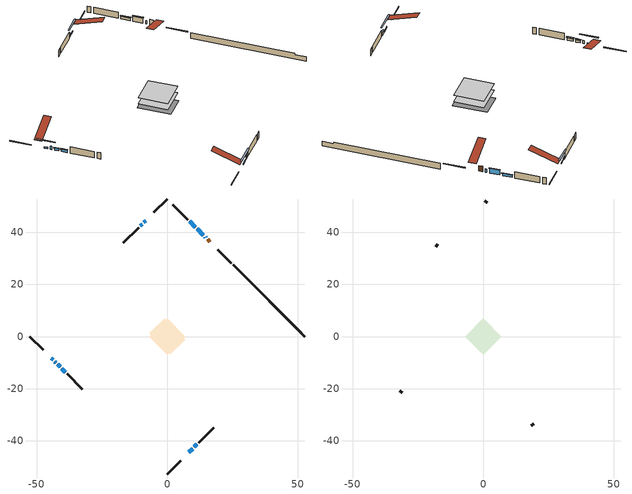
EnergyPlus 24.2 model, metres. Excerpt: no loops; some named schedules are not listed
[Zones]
conditioned space
 floor adiabatic (AdiabaticFloorConstruction): -6.94,0 0,6.94 6.94,0 0,-6.94 z0.49
 floor foundation (Slab1 construction): -6.86,1.19 -1.19,6.86 6.86,-1.19 1.19,-6.86 z-1.8
 wall outside (RimJoist1 construction): 0,-52.64 5.15,-47.5 / -52.64,0 -47.5,-5.15 / 0,52.64 -5.15,47.5 / 24.54,28.1 19.4,33.25 z0.49:0.79
 wall outside (AdiabaticWallConstruction 1): 16.3,36.34 15.44,37.2 z0.49:2.52
 wall outside (AdiabaticWallConstruction): 14.79,37.86 14.46,38.18 / -43.01,-9.63 -42.67,-9.98 z0.49:1.71; -8.24,44.4 -8.98,43.67 / 8.24,-44.4 9.71,-42.93 / -44.4,-8.24 -43.67,-8.98 z0.49:1.02; 13.81,38.84 11.47,41.17 z0.49:2.34; 10.82,41.83 8.59,44.06 / 10.37,-42.27 11.36,-41.28 / -40.38,-12.26 -38.98,-13.66 z0.49:1.41; -9.63,43.01 -10.32,42.32 z0.49:1.08; -42.01,-10.63 -41.04,-11.6 z0.49:1.33
 wall outside (Wall1 construction): 12.01,-40.63 17.8,-34.84 / -38.33,-14.32 -32.54,-20.11 / -10.97,41.67 -16.76,35.88 / 7.93,44.71 2.14,50.5 z0.49:2.93
 wall foundation (FoundationWall1 construction): 25.2,27.44,-1.8 25.2,27.44,0.49 49.9,2.74,0.49 49.9,2.74,-0.08 52.64,0,-0.08 52.64,0,-1.8
 window (WindowConstruction 6): 14.79,37.86 14.46,38.18 z0.49:1.71
 window (WindowConstruction 8): -8.24,44.4 -8.98,43.67 z0.49:1.02
 window (WindowConstruction 9): 8.24,-44.4 9.71,-42.93 z0.49:1.02
 window (WindowConstruction 10): -44.4,-8.24 -43.67,-8.98 z0.49:1.02
 window (WindowConstruction 7): -43.01,-9.63 -42.67,-9.98 z0.49:1.71
 window (WindowConstruction): 13.81,38.84 11.47,41.17 z0.49:2.34
 window (WindowConstruction 1): 10.81,41.83 8.59,44.06 z0.49:1.4
 window (WindowConstruction 2): -9.63,43.01 -10.32,42.33 z0.49:1.08
 window (WindowConstruction 3): 10.37,-42.27 11.36,-41.29 z0.49:1.4
 window (WindowConstruction 4): -42.01,-10.63 -41.04,-11.6 z0.49:1.33
 window (WindowConstruction 5): -40.38,-12.26 -38.98,-13.66 z0.49:1.4
 door (Door): 16.3,36.34 15.44,37.2 z0.49:2.52
 ceiling adiabatic (AdiabaticFloorConstruction): 0,-6.94 6.94,0 0,6.94 -6.94,0 z0.49
attic - vented
 floor to conditioned space (Floor1 construction Reversed): -6.94,0 0,6.94 6.94,0 0,-6.94 z2.93
 wall outside (Wall2 construction): 18.46,-34.18 19.29,-33.36 / -31.88,-20.76 -31.05,-21.59 / -17.42,35.22 -18.25,34.4 / 1.49,51.16 0.66,51.99 z0.49:2.93
 roof outside (Roof1 construction): 7.58,-45.06,2.93 0.82,-38.3,6.11 -0.96,-40.08,6.11 5.8,-46.84,2.93; -45.06,-7.58,2.93 -38.3,-0.82,6.11 -40.08,0.96,6.11 -46.84,-5.8,2.93; -7.58,45.06,2.93 -0.82,38.3,6.11 0.96,40.08,6.11 -5.8,46.84,2.93; 16.96,35.69,2.93 10.2,28.93,6.11 11.98,27.14,6.11 18.74,33.9,2.93
shading: -10.84,41.8 -6.37,46.27 -6.67,46.56 -11.13,42.09 z3.66; 11.58,-41.06 6.37,-46.27 6.67,-46.56 11.87,-41.35 z3.66; -41.8,-10.84 -46.27,-6.37 -46.56,-6.67 -42.09,-11.13 z3.66; 11.33,41.31 13.95,38.7 14.24,38.99 11.62,41.6 z2.54; 8.44,44.2 10.96,41.69 11.25,41.98 8.74,44.49 z1.61; -10.46,42.18 -9.49,43.15 -9.78,43.44 -10.75,42.47 z1.28; 11.5,-41.14 10.23,-42.41 10.52,-42.71 11.79,-41.43 z1.61; -40.9,-11.75 -42.15,-10.49 -42.44,-10.78 -41.19,-12.04 z1.53; -38.84,-13.8 -40.53,-12.12 -40.82,-12.41 -39.13,-14.09 z1.61
[Building]
Building 1: Terrain=Suburbs
[Site:Location]
Edmonton Intl AP_AB: Latitude {deg}=53.31; Longitude {deg}=-113.58; Time Zone {hr}=-7; Elevation {m}=723; Keep Site Location Information=Yes
[Site:GroundTemperature:Shallow]
-1.56185, -3.61833, -3.78302, -2.80711, 1.11059, 5.01004, 8.39065, 10.5322, 10.7141, 8.97234, 5.67794, 1.89811
[Site:WaterMainsTemperature]
Calculation Method=Schedule; Temperature Schedule=mains temperature schedule
[Material] Roughness=Rough; Thermal Absorptance=0.9
Name | Thickness {m} | Conductivity {W/m-K} | Density {kg/m3} | Specific Heat {J/kg-K} | Solar Absorptance | Visible Absorptance
asphalt or fiberglass shingles | 0.00635 | 0.162714 | 1121.4 | 1465.45 | 0.4 | 0.4
ceiling loosefill ins | 0.169333 | 0.0480833 | 16.02 | 1046.75 | 0.7 | 0.7
ceiling stud and cavity | 0.1397 | 0.104528 | 65.682 | 1177.47 | 0.7 | 0.7
concrete 4.0 in. | 0.1016 | 1.803125 | 2242.8 | 837.4 | 0.7 | 0.7
concrete 8.0 in. | 0.2032 | 1.803125 | 2242.8 | 837.4 | 0.7 | 0.7
door material | 0.04445 | 0.053851 | 512.64 | 1214.23 | 0.7 | 0.7
exterior vertical ins | 0.0446793 | 0.029427 | 32.04 | 1214.23 | 0.7 | 0.7
floor covering | 0.0127 | 0.0433444 | 54.468 | 1339.84 | 0.6 | 0.6
floor rigid ins; wall rigid ins 1 | 0.512978 | 0.029427 | 32.04 | 1214.23 | 0.7 | 0.7
floor stud and cavity | 0.1397 | 1.75129 | 37.0049 | 1207.88 | 0.7 | 0.7
furniture material conditioned space 1 | 0.1524 | 0.115458 | 640.8 | 1214.23 | 0.6 | 0.6
gypsum board | 0.0127 | 0.160291 | 801 | 837.4 | 0.6 | 0.6
gypsum board 1 | 0.0127 | 0.160291 | 801 | 837.4 | 0.7 | 0.7
osb sheathing 0.5 in. | 0.0127 | 0.115458 | 512.64 | 1214.23 | 0.7 | 0.7
osb sheathing 0.75 in. | 0.01905 | 0.115458 | 512.64 | 1214.23 | 0.7 | 0.7
osb sheathing 2.0 in. | 0.0508 | 0.115458 | 512.64 | 1214.23 | 0.7 | 0.7
rim joist stud and cavity | 0.0508 | 0.0296634 | 125.044 | 1163.47 | 0.6 | 0.6
wall rigid ins | 0.051816 | 0.029427 | 32.04 | 1214.23 | 0.7 | 0.7
wall stud and cavity | 0.1397 | 0.110654 | 139.0536 | 1170.24 | 0.7 | 0.7
wall stud and cavity 1 | 0.0889 | 6.1454 | 50.32683 | 1063.81 | 0.6 | 0.6
wall stud and cavity 2 | 0.0889 | 0.380278 | 52.3479 | 1209.89 | 0.7 | 0.7
wall stud and cavity 3 | 0.0889 | 0.391764 | 83.0341 | 1211.67 | 0.7 | 0.7
wood siding | 0.0254 | 0.102417 | 544.68 | 1172.36 | 0.4 | 0.4
wood siding 1 | 0.00254 | 0.102417 | 544.68 | 1172.36 | 0.4 | 0.4
wood siding 2; wood siding 3; wood siding 4 | 0.0254 | 0.102417 | 544.68 | 1172.36 | 0.7 | 0.7
[WindowMaterial:SimpleGlazingSystem]
Name | U-Factor {W/m2-K} | Solar Heat Gain Coefficient
WindowMaterial | 1.60574 | 0.57
WindowMaterial 1 | 2.3524 | 0.53
WindowMaterial 2 | 2.08553 | 0.43
WindowMaterial 3 | 1.98049 | 0.47
WindowMaterial 4 | 1.89418 | 0.49
WindowMaterial 5 | 1.81639 | 0.51
WindowMaterial 6 | 2.205903 | 0.4
WindowMaterial 7 | 2.19795 | 0.4
WindowMaterial 8 | 2.69648 | 0.42
[Construction]
AdiabaticFloorConstruction: floor stud and cavity, floor rigid ins, osb sheathing 0.75 in., floor covering
AdiabaticWallConstruction: wood siding 3, wall rigid ins 1, wall stud and cavity 2, gypsum board
AdiabaticWallConstruction 1: wood siding 4, wall rigid ins 1, wall stud and cavity 2, gypsum board
Door: door material
Floor1 construction Reversed: gypsum board, ceiling stud and cavity, ceiling loosefill ins
FoundationWall1 construction: concrete 8.0 in., gypsum board 1
furniture construction conditioned space 1: furniture material conditioned space 1
PartitionWallConstruction: gypsum board, wall stud and cavity 3, gypsum board
RimJoist1 construction: wood siding 2, osb sheathing 2.0 in., rim joist stud and cavity
Roof1 construction: asphalt or fiberglass shingles
Slab1 construction: concrete 4.0 in.
Wall1 construction: wood siding, wall rigid ins, osb sheathing 0.5 in., wall stud and cavity, gypsum board
Wall2 construction: wood siding 1, wall stud and cavity 1
WindowConstruction: WindowMaterial
WindowConstruction 1: WindowMaterial 1
WindowConstruction 10; WindowConstruction 8; WindowConstruction 9: WindowMaterial 8
WindowConstruction 2: WindowMaterial 2
WindowConstruction 3: WindowMaterial 3
WindowConstruction 4: WindowMaterial 4
WindowConstruction 5: WindowMaterial 5
WindowConstruction 6: WindowMaterial 6
WindowConstruction 7: WindowMaterial 7
[Zone] Multiplier=1; Part of Total Floor Area=Yes
Name | Volume {m3}
attic - vented | 49.83
conditioned space | 464.7
[Space]
Name | Zone | Volume {m3}
attic - vented 1 | attic - vented | 49.83
conditioned space 1 | conditioned space | 464.7
[ZoneInfiltration:EffectiveLeakageArea]
infil attic - vented 1: Zone or Space=attic - vented 1; Schedule=Always On Discrete; Effective Air Leakage Area {cm2}=3350.61; Stack Coefficient=0.000391149; Wind Coefficient=1.33626e-05
[ZoneMixing]
whole house fan mix: Zone or Space=attic - vented; Schedule=Always On Continuous; Design Flow Rate Calculation Method=Flow/Zone; Design Flow Rate {m3/s}=0; Source Zone or Space=conditioned space
[SurfaceProperty:ExposedFoundationPerimeter]
Slab1: Exposed Perimeter Calculation Method=TotalExposedPerimeter; Total Exposed Perimeter {m}=38.812
[InternalMass] Zone or ZoneList=conditioned space; Space or SpaceList=conditioned space 1
Name | Construction | Surface Area {m2}
furniture mass conditioned space 1 | furniture construction conditioned space 1 | 75.0518
partition wall mass | PartitionWallConstruction | 187.63
[Lights]
interior lighting: Zone or ZoneList or Space or SpaceList=conditioned space 1; Schedule=interior lighting schedule; Design Level Calculation Method=LightingLevel; Lighting Level {W}=343.2; Return Air Fraction=0; Fraction Radiant=0.6; Fraction Visible=0.2; Fraction Replaceable=1
[People]
occupants: Zone or ZoneList or Space or SpaceList=conditioned space 1; Number of People Schedule=occupants schedule; Number of People Calculation Method=People; Number of People=3; Fraction Radiant=0.314171; Sensible Heat Fraction=0.56303; Activity Level Schedule=occupants activity schedule; Carbon Dioxide Generation Rate {m3/s-W}=0; Enable ASHRAE 55 Comfort Warnings=No; Mean Radiant Temperature Calculation Type=EnclosureAveraged
[ElectricEquipment] Zone or ZoneList or Space or SpaceList=conditioned space 1; Design Level Calculation Method=EquipmentLevel
Name | Schedule | Design Level {W} | Fraction Latent | Fraction Radiant | Fraction Lost
clothes dryer | clothes dryer schedule | 140.772 | 0.015 | 0.081 | 0.85
clothes washer | clothes washer schedule | 32.1985 | 0.03 | 0.162 | 0.7
cooking range | cooking range schedule | 215.147 | 0.08 | 0.432 | 0.2
dishwasher | dishwasher schedule | 66.8632 | 0.3 | 0.18 | 0.4
fridge | fridge schedule | 72.9452 | 0 | 0.6 | 0
mech vent bath fan 0 | mech vent bath fan 0 schedule | 50.2 | 0 | 0 | 1
mech vent bath fan 1 | mech vent bath fan 1 schedule | 50.2 | 0 | 0 | 1
mech vent house fan | mech vent house fan schedule | 0 | 0 | 0 | 1
mech vent house fan cfis | mech vent house fan cfis schedule | 0 | 0 | 0 | 0
mech vent range fan 0 | mech vent range fan 0 schedule | 57 | 0 | 0 | 1
misc plug loads | misc plug loads schedule | 494.7 | 0.045 | 0.513 | 0.1
whole house fan | Always On Discrete | 0 | 0 | 0 | 1
[OtherEquipment] Zone or ZoneList or Space or SpaceList=conditioned space 1; Design Level Calculation Method=EquipmentLevel
Name | Fuel Type | Schedule | Design Level {W} | Fraction Latent | Fraction Radiant | Fraction Lost
clothes dryer 1 | Electricity | clothes dryer schedule | 0 | 0.015 | 0.081 | 0.85
cooking range 1 | Electricity | cooking range schedule | 0 | 0.08 | 0.432 | 0.2
general water use latent | None | general water use schedule | 62.594 | 1 | 0 | 0
general water use sensible | None | general water use schedule | -61.6891 | 0 | 0.6 | 0
mech vent house fan latent load | None | Always On Discrete | 0 | 1 | 0 | 0
mech vent house fan sensible load | None | Always On Discrete | 0 | 0 | 0 | 0
water heater energy adjustment1 | NaturalGas | Always On Discrete | 0.01 | 0 | 0 | 1
[ZoneInfiltration:DesignFlowRate] Zone or ZoneList or Space or SpaceList=conditioned space 1; Schedule=Always On Discrete; Design Flow Rate Calculation Method=Flow/Zone; Design Flow Rate {m3/s}=0
infil flow; natural vent flow; whole house fan flow
[AvailabilityManager:Scheduled]
furnace airloop Availability Manager: Schedule=Always On Discrete
[Foundation:Kiva]
Foundation Kiva 1: Initial Indoor Air Temperature {C}=18; Wall Height Above Grade {m}=0.489996; Wall Depth Below Slab {m}=0.2032; Custom Block Material Name 1=exterior vertical ins; Custom Block Depth 1 {m}=2.28999; Custom Block X Position 1 {m}=0.2159; Custom Block Z Position 1 {m}=0
[Foundation:Kiva:Settings]
Soil Conductivity {W/m-K}=0.849921; Soil Density {kg/m3}=1842.3; Soil Specific Heat {J/kg-K}=418.7; Ground Solar Absorptivity=0.9; Ground Thermal Absorptivity=0.9; Ground Surface Roughness {m}=0.03; Far-Field Width {m}=40; Deep-Ground Boundary Condition=ZeroFlux; Deep-Ground Depth {m}=40; Minimum Cell Dimension {m}=0.2; Maximum Cell Growth Coefficient=3; Simulation Timestep=Timestep
[Exterior:Lights]
exterior lighting: Schedule=exterior lighting schedule; Design Level {W}=75.6
[EnergyManagementSystem:GlobalVariable]
furnace_airloop_Fan_RTF
infil_program_Qfan
infil_program_Qinf
natural_vent_program_Qnv
natural_vent_program_Qwhf
[EnergyManagementSystem:Sensor]
Name | Output:Variable or Output:Meter Index Key | Output:Variable or Output:Meter
airflow_gain | infil flow | Infiltration Sensible Heat Gain Energy
airflow_gain_1 | natural vent flow | Infiltration Sensible Heat Gain Energy
airflow_gain_2 | whole house fan flow | Infiltration Sensible Heat Gain Energy
airflow_loss | infil flow | Infiltration Sensible Heat Loss Energy
airflow_loss_1 | natural vent flow | Infiltration Sensible Heat Loss Energy
airflow_loss_2 | whole house fan flow | Infiltration Sensible Heat Loss Energy
clg_load_cond |  | Cooling:EnergyTransfer:Zone:CONDITIONED SPACE
clg_sp_s; clg_sp_s_1 | cooling setpoint | Schedule Value
clothes_dryer_exhaust_0_sch_s | clothes dryer exhaust 0 schedule | Schedule Value
cool_season | cooling season schedule | Schedule Value
htg_load_cond |  | Heating:EnergyTransfer:Zone:CONDITIONED SPACE
htg_sp_s; htg_sp_s_1 | heating setpoint | Schedule Value
ig_ee_conv | clothes dryer | Electric Equipment Convective Heating Energy
ig_ee_conv_2 | cooking range | Electric Equipment Convective Heating Energy
ig_ee_conv_4 | fridge | Electric Equipment Convective Heating Energy
ig_ee_conv_5 | misc plug loads | Electric Equipment Convective Heating Energy
ig_ee_conv_6 | whole house fan | Electric Equipment Convective Heating Energy
ig_ee_rad | clothes dryer | Electric Equipment Radiant Heating Energy
ig_ee_rad_2 | cooking range | Electric Equipment Radiant Heating Energy
ig_ee_rad_4 | fridge | Electric Equipment Radiant Heating Energy
ig_ee_rad_5 | misc plug loads | Electric Equipment Radiant Heating Energy
ig_ee_rad_6 | whole house fan | Electric Equipment Radiant Heating Energy
ig_lgt_conv | interior lighting | Lights Convective Heating Energy
ig_lgt_rad | interior lighting | Lights Radiant Heating Energy
ig_lgt_vis | interior lighting | Lights Visible Radiation Heating Energy
ig_oe_conv | clothes dryer 1 | Other Equipment Convective Heating Energy
ig_oe_conv_1 | cooking range 1 | Other Equipment Convective Heating Energy
ig_oe_conv_2 | general water use latent | Other Equipment Convective Heating Energy
ig_oe_conv_3 | general water use sensible | Other Equipment Convective Heating Energy
ig_oe_conv_4 | water heater energy adjustment1 | Other Equipment Convective Heating Energy
ig_oe_rad | clothes dryer 1 | Other Equipment Radiant Heating Energy
ig_oe_rad_1 | cooking range 1 | Other Equipment Radiant Heating Energy
ig_oe_rad_2 | general water use latent | Other Equipment Radiant Heating Energy
ig_oe_rad_3 | general water use sensible | Other Equipment Radiant Heating Energy
ig_oe_rad_4 | water heater energy adjustment1 | Other Equipment Radiant Heating Energy
ig_ppl_conv | occupants | People Convective Heating Energy
ig_ppl_rad | occupants | People Radiant Heating Energy
im_conv | furniture mass conditioned space 1 | Surface Inside Face Convection Heat Gain Energy
im_conv_1 | partition wall mass | Surface Inside Face Convection Heat Gain Energy
im_ig | furniture mass conditioned space 1 | Surface Inside Face Internal Gains Radiation Heat Gain Energy
im_ig_1 | partition wall mass | Surface Inside Face Internal Gains Radiation Heat Gain Energy
im_lgt | furniture mass conditioned space 1 | Surface Inside Face Lights Radiation Heat Gain Energy
im_lgt_1 | partition wall mass | Surface Inside Face Lights Radiation Heat Gain Energy
im_sol | furniture mass conditioned space 1 | Surface Inside Face Solar Radiation Heat Gain Energy
im_sol_1 | partition wall mass | Surface Inside Face Solar Radiation Heat Gain Energy
im_surf | furniture mass conditioned space 1 | Surface Inside Face Net Surface Thermal Radiation Heat Gain Energy
im_surf_1 | partition wall mass | Surface Inside Face Net Surface Thermal Radiation Heat Gain Energy
mech_vent_bath_fan_0_sch_s | mech vent bath fan 0 schedule | Schedule Value
mech_vent_bath_fan_1_sch_s | mech vent bath fan 1 schedule | Schedule Value
mech_vent_range_fan_0_sch_s | mech vent range fan 0 schedule | Schedule Value
mv_conv | mech vent bath fan 0 | Electric Equipment Convective Heating Energy
mv_conv_1 | mech vent bath fan 1 | Electric Equipment Convective Heating Energy
mv_conv_2 | mech vent house fan | Electric Equipment Convective Heating Energy
mv_conv_3 | mech vent house fan cfis | Electric Equipment Convective Heating Energy
mv_conv_4 | mech vent range fan 0 | Electric Equipment Convective Heating Energy
mv_conv_5 | mech vent house fan latent load | Other Equipment Convective Heating Energy
mv_conv_6 | mech vent house fan sensible load | Other Equipment Convective Heating Energy
mv_rad | mech vent bath fan 0 | Electric Equipment Radiant Heating Energy
mv_rad_1 | mech vent bath fan 1 | Electric Equipment Radiant Heating Energy
mv_rad_2 | mech vent house fan | Electric Equipment Radiant Heating Energy
mv_rad_3 | mech vent house fan cfis | Electric Equipment Radiant Heating Energy
mv_rad_4 | mech vent range fan 0 | Electric Equipment Radiant Heating Energy
mv_rad_5 | mech vent house fan latent load | Other Equipment Radiant Heating Energy
mv_rad_6 | mech vent house fan sensible load | Other Equipment Radiant Heating Energy
natural_vent_s | natural vent schedule | Schedule Value
out_pb_s |  | Site Outdoor Air Barometric Pressure
out_wt_s |  | Site Outdoor Air Humidity Ratio
site_vw_s |  | Site Wind Speed
ss_back_out | Window1 | Surface Window Shortwave from Zone Back Out Window Heat Transfer Rate
ss_back_out_1 | Window10 | Surface Window Shortwave from Zone Back Out Window Heat Transfer Rate
ss_back_out_10 | Window9 | Surface Window Shortwave from Zone Back Out Window Heat Transfer Rate
ss_back_out_2 | Window11 | Surface Window Shortwave from Zone Back Out Window Heat Transfer Rate
ss_back_out_3 | Window13 | Surface Window Shortwave from Zone Back Out Window Heat Transfer Rate
ss_back_out_4 | Window2 | Surface Window Shortwave from Zone Back Out Window Heat Transfer Rate
ss_back_out_5 | Window3 | Surface Window Shortwave from Zone Back Out Window Heat Transfer Rate
ss_back_out_6 | Window4 | Surface Window Shortwave from Zone Back Out Window Heat Transfer Rate
ss_back_out_7 | Window6 | Surface Window Shortwave from Zone Back Out Window Heat Transfer Rate
ss_back_out_8 | Window7 | Surface Window Shortwave from Zone Back Out Window Heat Transfer Rate
ss_back_out_9 | Window8 | Surface Window Shortwave from Zone Back Out Window Heat Transfer Rate
ss_conv | Door1 | Surface Inside Face Convection Heat Gain Energy
ss_conv_1 | Window1 | Surface Inside Face Convection Heat Gain Energy
ss_conv_10 | Window8 | Surface Inside Face Convection Heat Gain Energy
ss_conv_11 | Window9 | Surface Inside Face Convection Heat Gain Energy
ss_conv_2 | Window10 | Surface Inside Face Convection Heat Gain Energy
ss_conv_3 | Window11 | Surface Inside Face Convection Heat Gain Energy
ss_conv_4 | Window13 | Surface Inside Face Convection Heat Gain Energy
ss_conv_5 | Window2 | Surface Inside Face Convection Heat Gain Energy
ss_conv_6 | Window3 | Surface Inside Face Convection Heat Gain Energy
ss_conv_7 | Window4 | Surface Inside Face Convection Heat Gain Energy
ss_conv_8 | Window6 | Surface Inside Face Convection Heat Gain Energy
ss_conv_9 | Window7 | Surface Inside Face Convection Heat Gain Energy
ss_ig | Door1 | Surface Inside Face Internal Gains Radiation Heat Gain Energy
ss_ig_1 | Window1 | Surface Inside Face Internal Gains Radiation Heat Gain Energy
ss_ig_10 | Window8 | Surface Inside Face Internal Gains Radiation Heat Gain Energy
ss_ig_11 | Window9 | Surface Inside Face Internal Gains Radiation Heat Gain Energy
ss_ig_2 | Window10 | Surface Inside Face Internal Gains Radiation Heat Gain Energy
ss_ig_3 | Window11 | Surface Inside Face Internal Gains Radiation Heat Gain Energy
ss_ig_4 | Window13 | Surface Inside Face Internal Gains Radiation Heat Gain Energy
ss_ig_5 | Window2 | Surface Inside Face Internal Gains Radiation Heat Gain Energy
ss_ig_6 | Window3 | Surface Inside Face Internal Gains Radiation Heat Gain Energy
ss_ig_7 | Window4 | Surface Inside Face Internal Gains Radiation Heat Gain Energy
ss_ig_8 | Window6 | Surface Inside Face Internal Gains Radiation Heat Gain Energy
ss_ig_9 | Window7 | Surface Inside Face Internal Gains Radiation Heat Gain Energy
ss_lgt | Door1 | Surface Inside Face Lights Radiation Heat Gain Energy
ss_sol | Door1 | Surface Inside Face Solar Radiation Heat Gain Energy
ss_surf | Door1 | Surface Inside Face Net Surface Thermal Radiation Heat Gain Energy
ss_surf_1 | Window1 | Surface Inside Face Net Surface Thermal Radiation Heat Gain Energy
ss_surf_10 | Window8 | Surface Inside Face Net Surface Thermal Radiation Heat Gain Energy
ss_surf_11 | Window9 | Surface Inside Face Net Surface Thermal Radiation Heat Gain Energy
ss_surf_2 | Window10 | Surface Inside Face Net Surface Thermal Radiation Heat Gain Energy
ss_surf_3 | Window11 | Surface Inside Face Net Surface Thermal Radiation Heat Gain Energy
ss_surf_4 | Window13 | Surface Inside Face Net Surface Thermal Radiation Heat Gain Energy
ss_surf_5 | Window2 | Surface Inside Face Net Surface Thermal Radiation Heat Gain Energy
ss_surf_6 | Window3 | Surface Inside Face Net Surface Thermal Radiation Heat Gain Energy
ss_surf_7 | Window4 | Surface Inside Face Net Surface Thermal Radiation Heat Gain Energy
ss_surf_8 | Window6 | Surface Inside Face Net Surface Thermal Radiation Heat Gain Energy
ss_surf_9 | Window7 | Surface Inside Face Net Surface Thermal Radiation Heat Gain Energy
ss_trans_in | Window1 | Surface Window Transmitted Solar Radiation Rate
ss_trans_in_1 | Window10 | Surface Window Transmitted Solar Radiation Rate
ss_trans_in_10 | Window9 | Surface Window Transmitted Solar Radiation Rate
ss_trans_in_2 | Window11 | Surface Window Transmitted Solar Radiation Rate
ss_trans_in_3 | Window13 | Surface Window Transmitted Solar Radiation Rate
ss_trans_in_4 | Window2 | Surface Window Transmitted Solar Radiation Rate
ss_trans_in_5 | Window3 | Surface Window Transmitted Solar Radiation Rate
ss_trans_in_6 | Window4 | Surface Window Transmitted Solar Radiation Rate
ss_trans_in_7 | Window6 | Surface Window Transmitted Solar Radiation Rate
ss_trans_in_8 | Window7 | Surface Window Transmitted Solar Radiation Rate
ss_trans_in_9 | Window8 | Surface Window Transmitted Solar Radiation Rate
ss_trans_out | Window1 | Surface Inside Face Initial Transmitted Diffuse Transmitted Out Window Solar Radiation Rate
ss_trans_out_1 | Window10 | Surface Inside Face Initial Transmitted Diffuse Transmitted Out Window Solar Radiation Rate
ss_trans_out_10 | Window9 | Surface Inside Face Initial Transmitted Diffuse Transmitted Out Window Solar Radiation Rate
ss_trans_out_2 | Window11 | Surface Inside Face Initial Transmitted Diffuse Transmitted Out Window Solar Radiation Rate
ss_trans_out_3 | Window13 | Surface Inside Face Initial Transmitted Diffuse Transmitted Out Window Solar Radiation Rate
ss_trans_out_4 | Window2 | Surface Inside Face Initial Transmitted Diffuse Transmitted Out Window Solar Radiation Rate
ss_trans_out_5 | Window3 | Surface Inside Face Initial Transmitted Diffuse Transmitted Out Window Solar Radiation Rate
ss_trans_out_6 | Window4 | Surface Inside Face Initial Transmitted Diffuse Transmitted Out Window Solar Radiation Rate
ss_trans_out_7 | Window6 | Surface Inside Face Initial Transmitted Diffuse Transmitted Out Window Solar Radiation Rate
ss_trans_out_8 | Window7 | Surface Inside Face Initial Transmitted Diffuse Transmitted Out Window Solar Radiation Rate
ss_trans_out_9 | Window8 | Surface Inside Face Initial Transmitted Diffuse Transmitted Out Window Solar Radiation Rate
s_conv | Floor1 | Surface Inside Face Convection Heat Gain Energy
s_conv_1 | FoundationWall1 | Surface Inside Face Convection Heat Gain Energy
s_conv_10 | Wall1:225 | Surface Inside Face Convection Heat Gain Energy
s_conv_11 | Wall1:315 | Surface Inside Face Convection Heat Gain Energy
s_conv_12 | Wall1:45 | Surface Inside Face Convection Heat Gain Energy
s_conv_2 | inferred conditioned ceiling | Surface Inside Face Convection Heat Gain Energy
s_conv_3 | inferred conditioned floor | Surface Inside Face Convection Heat Gain Energy
s_conv_4 | RimJoist1:135 | Surface Inside Face Convection Heat Gain Energy
s_conv_5 | RimJoist1:225 | Surface Inside Face Convection Heat Gain Energy
s_conv_6 | RimJoist1:315 | Surface Inside Face Convection Heat Gain Energy
s_conv_7 | RimJoist1:45 | Surface Inside Face Convection Heat Gain Energy
s_conv_8 | Slab1 | Surface Inside Face Convection Heat Gain Energy
s_conv_9 | Wall1:135 | Surface Inside Face Convection Heat Gain Energy
s_ig | Floor1 | Surface Inside Face Internal Gains Radiation Heat Gain Energy
s_ig_1 | FoundationWall1 | Surface Inside Face Internal Gains Radiation Heat Gain Energy
s_ig_10 | Wall1:225 | Surface Inside Face Internal Gains Radiation Heat Gain Energy
s_ig_11 | Wall1:315 | Surface Inside Face Internal Gains Radiation Heat Gain Energy
s_ig_12 | Wall1:45 | Surface Inside Face Internal Gains Radiation Heat Gain Energy
s_ig_2 | inferred conditioned ceiling | Surface Inside Face Internal Gains Radiation Heat Gain Energy
s_ig_3 | inferred conditioned floor | Surface Inside Face Internal Gains Radiation Heat Gain Energy
s_ig_4 | RimJoist1:135 | Surface Inside Face Internal Gains Radiation Heat Gain Energy
s_ig_5 | RimJoist1:225 | Surface Inside Face Internal Gains Radiation Heat Gain Energy
s_ig_6 | RimJoist1:315 | Surface Inside Face Internal Gains Radiation Heat Gain Energy
s_ig_7 | RimJoist1:45 | Surface Inside Face Internal Gains Radiation Heat Gain Energy
s_ig_8 | Slab1 | Surface Inside Face Internal Gains Radiation Heat Gain Energy
s_ig_9 | Wall1:135 | Surface Inside Face Internal Gains Radiation Heat Gain Energy
s_lgt | Floor1 | Surface Inside Face Lights Radiation Heat Gain Energy
